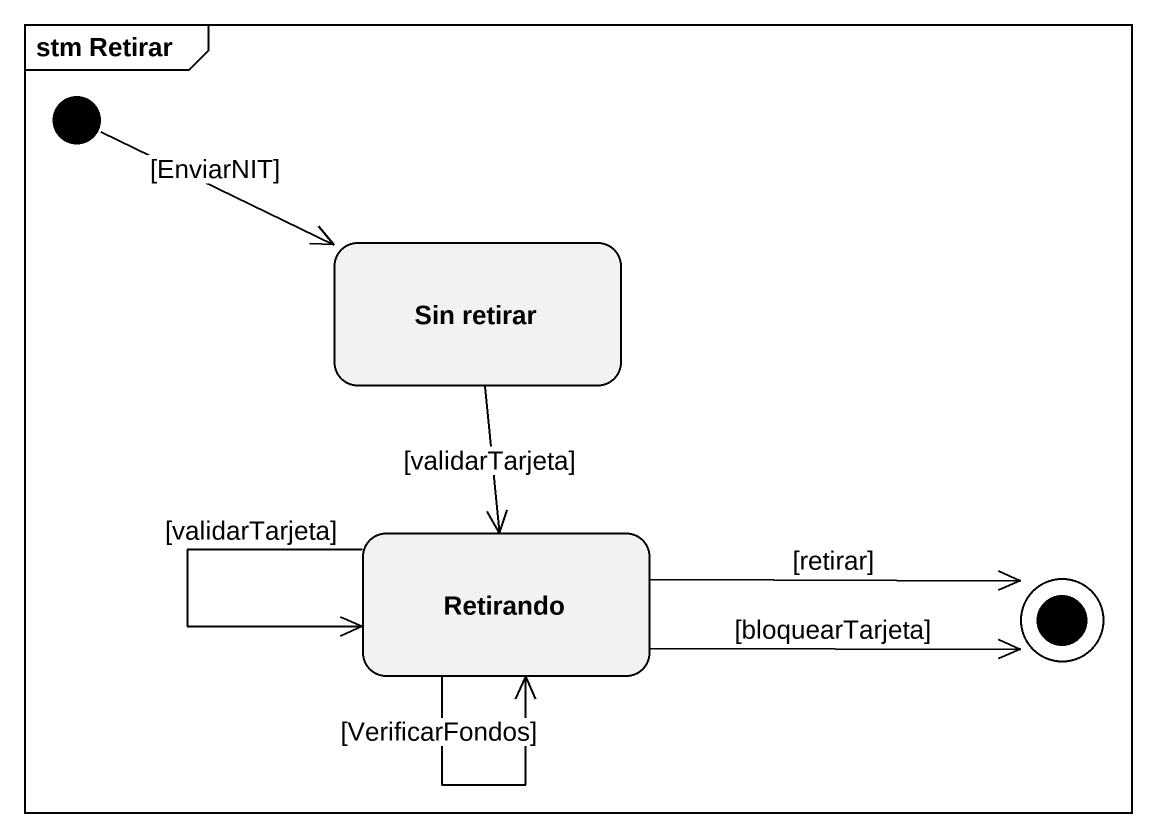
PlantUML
@startuml
mainframe stm Retirar
hide empty description
state "Sin retirar" as Sin_retirar
state Retirando
[*] -right-> Sin_retirar : [EnviarNIT]
Sin_retirar --> Retirando : [validarTarjeta]
Retirando --> Retirando : [VerificarFondos]
Retirando --> Retirando : [validarTarjeta]
Retirando -right-> [*] : [retirar]
Retirando -right-> [*] : [bloquearTarjeta]
@enduml
